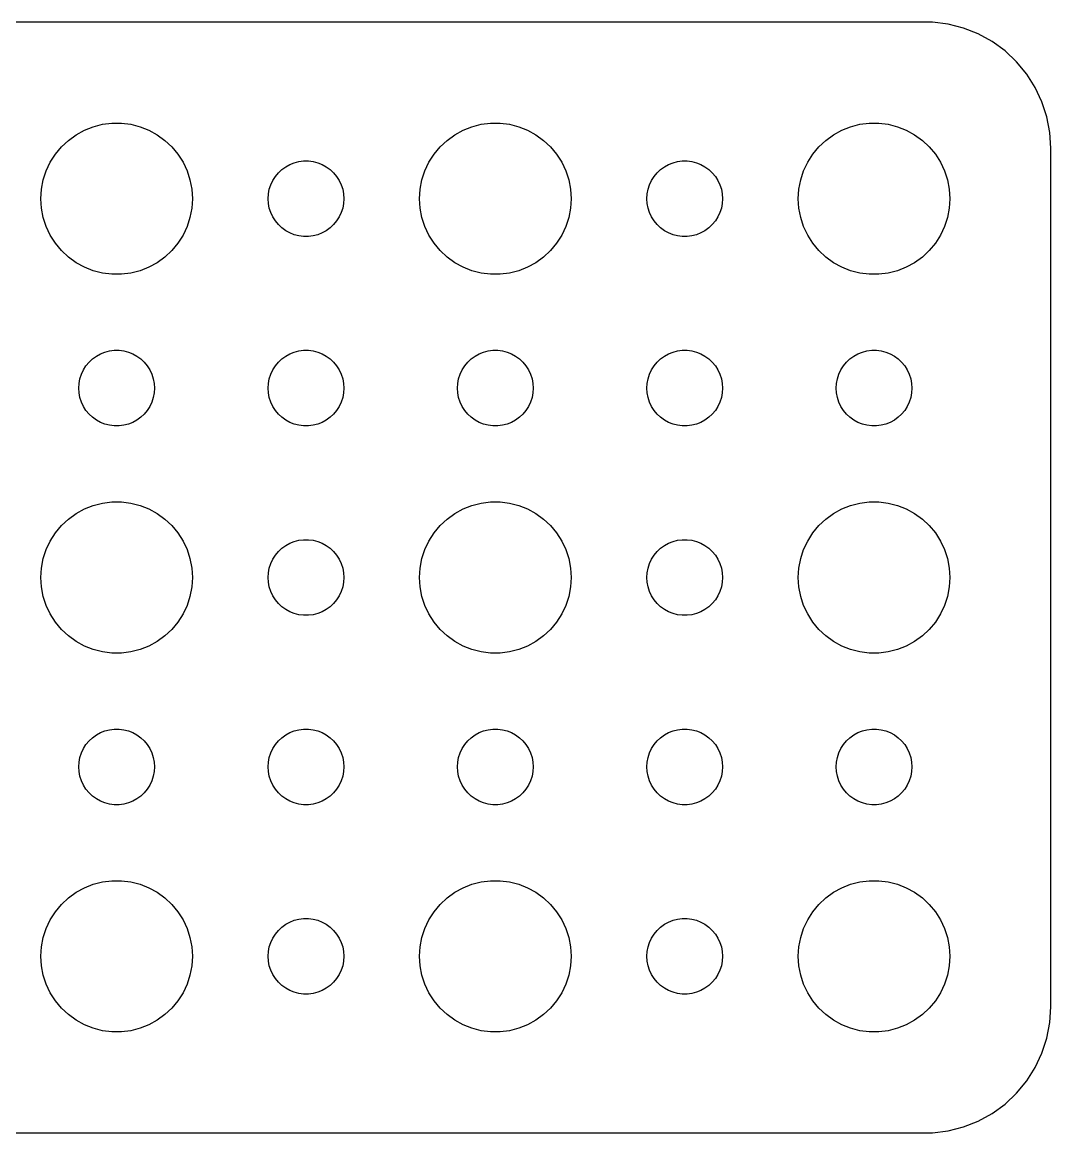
# Model space of a CAD drawing. Header units: metres. Extents: x -37 to 37, y 140 to 346.
# Drawn here: x -3.74 to 37, y 140.01 to 183.99 of the extents above; entities that cross this region are included whole.
import ezdxf

# ---------------------------------------------------------------- set-up
doc = ezdxf.new("R2010")
doc.units = ezdxf.units.M

msp = doc.modelspace()

# ---------------------------------------------------------------- linework, layer by layer
for p, q in [((32.3139, 183.99), (-32.3139, 183.99)), ((32.9369, 183.911), (32.3139, 183.99)), ((33.5451, 183.755), (32.9369, 183.911)), ((34.1289, 183.524), (33.5451, 183.755)), ((34.6791, 183.222), (34.1289, 183.524)), ((35.1871, 182.853), (34.6791, 183.222)), ((35.6448, 182.423), (35.1871, 182.853)), ((36.0451, 181.939), (35.6448, 182.423)), ((36.3815, 181.409), (36.0451, 181.939)), ((36.6489, 180.841), (36.3815, 181.409)), ((36.8429, 180.243), (36.6489, 180.841)), ((-0.92705, 179.853), (-0.56213, 179.947)), ((-0.56213, 179.947), (-0.18837, 179.994)), ((-0.18837, 179.994), (0.18837, 179.994)), ((0.18837, 179.994), (0.56213, 179.947)), ((0.56213, 179.947), (0.92705, 179.853)), ((14.0729, 179.853), (14.4379, 179.947)), ((14.4379, 179.947), (14.8116, 179.994)), ((14.8116, 179.994), (15.1884, 179.994)), ((15.1884, 179.994), (15.5621, 179.947)), ((15.5621, 179.947), (15.927, 179.853)), ((29.0729, 179.853), (29.4379, 179.947)), ((29.4379, 179.947), (29.8116, 179.994)), ((29.8116, 179.994), (30.1884, 179.994)), ((30.1884, 179.994), (30.5621, 179.947)), ((30.5621, 179.947), (30.927, 179.853)), ((36.9606, 179.627), (36.8429, 180.243)), ((-1.91226, 179.312), (-1.60747, 179.533)), ((-1.60747, 179.533), (-1.27733, 179.714)), ((-1.27733, 179.714), (-0.92705, 179.853)), ((0.92705, 179.853), (1.27733, 179.714)), ((1.27733, 179.714), (1.60747, 179.533)), ((1.60747, 179.533), (1.91226, 179.312)), ((13.0877, 179.312), (13.3925, 179.533)), ((13.3925, 179.533), (13.7227, 179.714)), ((13.7227, 179.714), (14.0729, 179.853)), ((15.927, 179.853), (16.2773, 179.714)), ((16.2773, 179.714), (16.6075, 179.533)), ((16.6075, 179.533), (16.9123, 179.312)), ((28.0877, 179.312), (28.3925, 179.533)), ((28.3925, 179.533), (28.7227, 179.714)), ((28.7227, 179.714), (29.0729, 179.853)), ((30.927, 179.853), (31.2773, 179.714)), ((31.2773, 179.714), (31.6075, 179.533)), ((31.6075, 179.533), (31.9123, 179.312)), ((37, 179), (36.9606, 179.627)), ((-2.42705, 178.763), (-2.1869, 179.054)), ((-2.1869, 179.054), (-1.91226, 179.312)), ((1.91226, 179.312), (2.1869, 179.054)), ((2.1869, 179.054), (2.42705, 178.763)), ((12.5729, 178.763), (12.8131, 179.054)), ((12.8131, 179.054), (13.0877, 179.312)), ((16.9123, 179.312), (17.1869, 179.054)), ((17.1869, 179.054), (17.427, 178.763)), ((27.5729, 178.763), (27.8131, 179.054)), ((27.8131, 179.054), (28.0877, 179.312)), ((31.9123, 179.312), (32.1869, 179.054)), ((32.1869, 179.054), (32.427, 178.763)), ((37, 145), (37, 179)), ((-2.62891, 178.445), (-2.42705, 178.763)), ((2.42705, 178.763), (2.62891, 178.445)), ((12.3711, 178.445), (12.5729, 178.763)), ((17.427, 178.763), (17.6289, 178.445)), ((27.3711, 178.445), (27.5729, 178.763)), ((32.427, 178.763), (32.6289, 178.445)), ((-2.78932, 178.104), (-2.62891, 178.445)), ((2.62891, 178.445), (2.78932, 178.104)), ((6.40654, 178.027), (6.54385, 178.156)), ((6.54385, 178.156), (6.69626, 178.266)), ((6.69626, 178.266), (6.86133, 178.357)), ((6.86133, 178.357), (7.03647, 178.427)), ((7.03647, 178.427), (7.21892, 178.473)), ((7.21892, 178.473), (7.40581, 178.497)), ((7.40581, 178.497), (7.59418, 178.497)), ((7.59418, 178.497), (7.78107, 178.473)), ((7.78107, 178.473), (7.96352, 178.427)), ((7.96352, 178.427), (8.13866, 178.357)), ((8.13866, 178.357), (8.30373, 178.266)), ((8.30373, 178.266), (8.45613, 178.156)), ((8.45613, 178.156), (8.59344, 178.027)), ((12.2107, 178.104), (12.3711, 178.445)), ((17.6289, 178.445), (17.7893, 178.104)), ((21.4065, 178.027), (21.5439, 178.156)), ((21.5439, 178.156), (21.6963, 178.266)), ((21.6963, 178.266), (21.8613, 178.357)), ((21.8613, 178.357), (22.0365, 178.427)), ((22.0365, 178.427), (22.2189, 178.473)), ((22.2189, 178.473), (22.4058, 178.497)), ((22.4058, 178.497), (22.5942, 178.497)), ((22.5942, 178.497), (22.7811, 178.473)), ((22.7811, 178.473), (22.9635, 178.427)), ((22.9635, 178.427), (23.1387, 178.357)), ((23.1387, 178.357), (23.3037, 178.266)), ((23.3037, 178.266), (23.4561, 178.156)), ((23.4561, 178.156), (23.5934, 178.027)), ((27.2107, 178.104), (27.3711, 178.445)), ((32.6289, 178.445), (32.7893, 178.104)), ((-2.97633, 177.376), (-2.90575, 177.746)), ((-2.90575, 177.746), (-2.78932, 178.104)), ((2.78932, 178.104), (2.90575, 177.746)), ((2.90575, 177.746), (2.97633, 177.376)), ((6.10533, 177.552), (6.18553, 177.723)), ((6.18553, 177.723), (6.28647, 177.882)), ((6.28647, 177.882), (6.40654, 178.027)), ((8.59344, 178.027), (8.71352, 177.882)), ((8.71352, 177.882), (8.81445, 177.723)), ((8.81445, 177.723), (8.89465, 177.552)), ((12.0237, 177.376), (12.0942, 177.746)), ((12.0942, 177.746), (12.2107, 178.104)), ((17.7893, 178.104), (17.9057, 177.746)), ((17.9057, 177.746), (17.9763, 177.376)), ((21.1053, 177.552), (21.1855, 177.723)), ((21.1855, 177.723), (21.2865, 177.882)), ((21.2865, 177.882), (21.4065, 178.027)), ((23.5934, 178.027), (23.7135, 177.882)), ((23.7135, 177.882), (23.8145, 177.723)), ((23.8145, 177.723), (23.8947, 177.552)), ((27.0237, 177.376), (27.0942, 177.746)), ((27.0942, 177.746), (27.2107, 178.104)), ((32.7893, 178.104), (32.9057, 177.746)), ((32.9057, 177.746), (32.9763, 177.376)), ((-3, 177), (-2.97633, 177.376)), ((2.97633, 177.376), (3, 177)), ((6.01183, 177.188), (6.04712, 177.373)), ((6.04712, 177.373), (6.10533, 177.552)), ((8.89465, 177.552), (8.95287, 177.373)), ((8.95287, 177.373), (8.98816, 177.188)), ((12, 177), (12.0237, 177.376)), ((17.9763, 177.376), (18, 177)), ((21.0118, 177.188), (21.0471, 177.373)), ((21.0471, 177.373), (21.1053, 177.552)), ((23.8947, 177.552), (23.9529, 177.373)), ((23.9529, 177.373), (23.9882, 177.188)), ((27, 177), (27.0237, 177.376)), ((32.9763, 177.376), (33, 177)), ((-2.97633, 176.624), (-3, 177)), ((3, 177), (2.97633, 176.624)), ((6, 177), (6.01183, 177.188)), ((6.01183, 176.812), (6, 177)), ((6.04712, 176.627), (6.01183, 176.812)), ((8.98816, 176.812), (8.95287, 176.627)), ((8.98816, 177.188), (9, 177)), ((9, 177), (8.98816, 176.812)), ((12.0237, 176.624), (12, 177)), ((18, 177), (17.9763, 176.624)), ((21, 177), (21.0118, 177.188)), ((21.0118, 176.812), (21, 177)), ((21.0471, 176.627), (21.0118, 176.812)), ((23.9882, 176.812), (23.9529, 176.627)), ((23.9882, 177.188), (24, 177)), ((24, 177), (23.9882, 176.812)), ((27.0237, 176.624), (27, 177)), ((33, 177), (32.9763, 176.624)), ((-2.90575, 176.254), (-2.97633, 176.624)), ((2.97633, 176.624), (2.90575, 176.254)), ((6.10533, 176.448), (6.04712, 176.627)), ((6.18553, 176.277), (6.10533, 176.448)), ((8.89465, 176.448), (8.81445, 176.277)), ((8.95287, 176.627), (8.89465, 176.448)), ((12.0942, 176.254), (12.0237, 176.624)), ((17.9763, 176.624), (17.9057, 176.254)), ((21.1053, 176.448), (21.0471, 176.627)), ((21.1855, 176.277), (21.1053, 176.448)), ((23.8947, 176.448), (23.8145, 176.277)), ((23.9529, 176.627), (23.8947, 176.448)), ((27.0942, 176.254), (27.0237, 176.624)), ((32.9763, 176.624), (32.9057, 176.254)), ((-2.78932, 175.896), (-2.90575, 176.254)), ((2.90575, 176.254), (2.78932, 175.896)), ((6.28647, 176.118), (6.18553, 176.277)), ((6.40654, 175.973), (6.28647, 176.118)), ((6.54385, 175.844), (6.40654, 175.973)), ((8.59344, 175.973), (8.45613, 175.844)), ((8.71352, 176.118), (8.59344, 175.973)), ((8.81445, 176.277), (8.71352, 176.118)), ((12.2107, 175.896), (12.0942, 176.254)), ((17.9057, 176.254), (17.7893, 175.896)), ((21.2865, 176.118), (21.1855, 176.277)), ((21.4065, 175.973), (21.2865, 176.118)), ((21.5439, 175.844), (21.4065, 175.973)), ((23.5934, 175.973), (23.4561, 175.844)), ((23.7135, 176.118), (23.5934, 175.973)), ((23.8145, 176.277), (23.7135, 176.118)), ((27.2107, 175.896), (27.0942, 176.254)), ((32.9057, 176.254), (32.7893, 175.896)), ((-2.62891, 175.555), (-2.78932, 175.896)), ((-2.42705, 175.237), (-2.62891, 175.555)), ((2.62891, 175.555), (2.42705, 175.237)), ((2.78932, 175.896), (2.62891, 175.555)), ((6.69626, 175.734), (6.54385, 175.844)), ((6.86133, 175.643), (6.69626, 175.734)), ((7.03647, 175.573), (6.86133, 175.643)), ((7.21892, 175.527), (7.03647, 175.573)), ((7.40581, 175.503), (7.21892, 175.527)), ((7.59418, 175.503), (7.40581, 175.503)), ((7.78107, 175.527), (7.59418, 175.503)), ((7.96352, 175.573), (7.78107, 175.527)), ((8.13866, 175.643), (7.96352, 175.573)), ((8.30373, 175.734), (8.13866, 175.643)), ((8.45613, 175.844), (8.30373, 175.734)), ((12.3711, 175.555), (12.2107, 175.896)), ((12.5729, 175.237), (12.3711, 175.555)), ((17.6289, 175.555), (17.427, 175.237)), ((17.7893, 175.896), (17.6289, 175.555)), ((21.6963, 175.734), (21.5439, 175.844)), ((21.8613, 175.643), (21.6963, 175.734)), ((22.0365, 175.573), (21.8613, 175.643)), ((22.2189, 175.527), (22.0365, 175.573)), ((22.4058, 175.503), (22.2189, 175.527)), ((22.5942, 175.503), (22.4058, 175.503)), ((22.7811, 175.527), (22.5942, 175.503)), ((22.9635, 175.573), (22.7811, 175.527)), ((23.1387, 175.643), (22.9635, 175.573)), ((23.3037, 175.734), (23.1387, 175.643)), ((23.4561, 175.844), (23.3037, 175.734)), ((27.3711, 175.555), (27.2107, 175.896)), ((27.5729, 175.237), (27.3711, 175.555)), ((32.6289, 175.555), (32.427, 175.237)), ((32.7893, 175.896), (32.6289, 175.555)), ((-2.1869, 174.946), (-2.42705, 175.237)), ((2.42705, 175.237), (2.1869, 174.946)), ((12.8131, 174.946), (12.5729, 175.237)), ((17.427, 175.237), (17.1869, 174.946)), ((27.8131, 174.946), (27.5729, 175.237)), ((32.427, 175.237), (32.1869, 174.946)), ((-1.91226, 174.688), (-2.1869, 174.946)), ((-1.60747, 174.467), (-1.91226, 174.688)), ((1.91226, 174.688), (1.60747, 174.467)), ((2.1869, 174.946), (1.91226, 174.688)), ((13.0877, 174.688), (12.8131, 174.946)), ((13.3925, 174.467), (13.0877, 174.688)), ((16.9123, 174.688), (16.6075, 174.467)), ((17.1869, 174.946), (16.9123, 174.688)), ((28.0877, 174.688), (27.8131, 174.946)), ((28.3925, 174.467), (28.0877, 174.688)), ((31.9123, 174.688), (31.6075, 174.467)), ((32.1869, 174.946), (31.9123, 174.688)), ((-1.27733, 174.286), (-1.60747, 174.467)), ((-0.92705, 174.147), (-1.27733, 174.286)), ((1.27733, 174.286), (0.92705, 174.147)), ((1.60747, 174.467), (1.27733, 174.286)), ((13.7227, 174.286), (13.3925, 174.467)), ((14.0729, 174.147), (13.7227, 174.286)), ((16.2773, 174.286), (15.927, 174.147)), ((16.6075, 174.467), (16.2773, 174.286)), ((28.7227, 174.286), (28.3925, 174.467)), ((29.0729, 174.147), (28.7227, 174.286)), ((31.2773, 174.286), (30.927, 174.147)), ((31.6075, 174.467), (31.2773, 174.286)), ((-0.56213, 174.053), (-0.92705, 174.147)), ((-0.18837, 174.006), (-0.56213, 174.053)), ((0.18837, 174.006), (-0.18837, 174.006)), ((0.56213, 174.053), (0.18837, 174.006)), ((0.92705, 174.147), (0.56213, 174.053)), ((14.4379, 174.053), (14.0729, 174.147)), ((14.8116, 174.006), (14.4379, 174.053)), ((15.1884, 174.006), (14.8116, 174.006)), ((15.5621, 174.053), (15.1884, 174.006)), ((15.927, 174.147), (15.5621, 174.053)), ((29.4379, 174.053), (29.0729, 174.147)), ((29.8116, 174.006), (29.4379, 174.053)), ((30.1884, 174.006), (29.8116, 174.006)), ((30.5621, 174.053), (30.1884, 174.006)), ((30.927, 174.147), (30.5621, 174.053)), ((-1.09344, 170.527), (-0.95613, 170.656)), ((-0.95613, 170.656), (-0.80373, 170.766)), ((-0.80373, 170.766), (-0.63866, 170.857)), ((-0.63866, 170.857), (-0.46352, 170.927)), ((-0.46352, 170.927), (-0.28107, 170.973)), ((-0.28107, 170.973), (-0.09418, 170.997)), ((-0.09418, 170.997), (0.09418, 170.997)), ((0.09418, 170.997), (0.28107, 170.973)), ((0.28107, 170.973), (0.46352, 170.927)), ((0.46352, 170.927), (0.63866, 170.857)), ((0.63866, 170.857), (0.80373, 170.766)), ((0.80373, 170.766), (0.95613, 170.656)), ((0.95613, 170.656), (1.09344, 170.527)), ((6.40654, 170.527), (6.54385, 170.656)), ((6.54385, 170.656), (6.69626, 170.766)), ((6.69626, 170.766), (6.86133, 170.857)), ((6.86133, 170.857), (7.03647, 170.927)), ((7.03647, 170.927), (7.21892, 170.973)), ((7.21892, 170.973), (7.40581, 170.997)), ((7.40581, 170.997), (7.59418, 170.997)), ((7.59418, 170.997), (7.78107, 170.973)), ((7.78107, 170.973), (7.96352, 170.927)), ((7.96352, 170.927), (8.13866, 170.857)), ((8.13866, 170.857), (8.30373, 170.766)), ((8.30373, 170.766), (8.45613, 170.656)), ((8.45613, 170.656), (8.59344, 170.527)), ((13.9065, 170.527), (14.0439, 170.656)), ((14.0439, 170.656), (14.1963, 170.766)), ((14.1963, 170.766), (14.3613, 170.857)), ((14.3613, 170.857), (14.5365, 170.927)), ((14.5365, 170.927), (14.7189, 170.973)), ((14.7189, 170.973), (14.9058, 170.997)), ((14.9058, 170.997), (15.0942, 170.997)), ((15.0942, 170.997), (15.2811, 170.973)), ((15.2811, 170.973), (15.4635, 170.927)), ((15.4635, 170.927), (15.6387, 170.857)), ((15.6387, 170.857), (15.8037, 170.766)), ((15.8037, 170.766), (15.9561, 170.656)), ((15.9561, 170.656), (16.0934, 170.527)), ((21.4065, 170.527), (21.5439, 170.656)), ((21.5439, 170.656), (21.6963, 170.766)), ((21.6963, 170.766), (21.8613, 170.857)), ((21.8613, 170.857), (22.0365, 170.927)), ((22.0365, 170.927), (22.2189, 170.973)), ((22.2189, 170.973), (22.4058, 170.997)), ((22.4058, 170.997), (22.5942, 170.997)), ((22.5942, 170.997), (22.7811, 170.973)), ((22.7811, 170.973), (22.9635, 170.927)), ((22.9635, 170.927), (23.1387, 170.857)), ((23.1387, 170.857), (23.3037, 170.766)), ((23.3037, 170.766), (23.4561, 170.656)), ((23.4561, 170.656), (23.5934, 170.527)), ((28.9065, 170.527), (29.0439, 170.656)), ((29.0439, 170.656), (29.1963, 170.766)), ((29.1963, 170.766), (29.3613, 170.857)), ((29.3613, 170.857), (29.5365, 170.927)), ((29.5365, 170.927), (29.7189, 170.973)), ((29.7189, 170.973), (29.9058, 170.997)), ((29.9058, 170.997), (30.0942, 170.997)), ((30.0942, 170.997), (30.2811, 170.973)), ((30.2811, 170.973), (30.4635, 170.927)), ((30.4635, 170.927), (30.6387, 170.857)), ((30.6387, 170.857), (30.8037, 170.766)), ((30.8037, 170.766), (30.9561, 170.656)), ((30.9561, 170.656), (31.0934, 170.527)), ((-1.39465, 170.052), (-1.31445, 170.223)), ((-1.31445, 170.223), (-1.21352, 170.382)), ((-1.21352, 170.382), (-1.09344, 170.527)), ((1.09344, 170.527), (1.21352, 170.382)), ((1.21352, 170.382), (1.31445, 170.223)), ((1.31445, 170.223), (1.39465, 170.052)), ((6.10533, 170.052), (6.18553, 170.223)), ((6.18553, 170.223), (6.28647, 170.382)), ((6.28647, 170.382), (6.40654, 170.527)), ((8.59344, 170.527), (8.71352, 170.382)), ((8.71352, 170.382), (8.81445, 170.223)), ((8.81445, 170.223), (8.89465, 170.052)), ((13.6053, 170.052), (13.6855, 170.223)), ((13.6855, 170.223), (13.7865, 170.382)), ((13.7865, 170.382), (13.9065, 170.527)), ((16.0934, 170.527), (16.2135, 170.382)), ((16.2135, 170.382), (16.3145, 170.223)), ((16.3145, 170.223), (16.3947, 170.052)), ((21.1053, 170.052), (21.1855, 170.223)), ((21.1855, 170.223), (21.2865, 170.382)), ((21.2865, 170.382), (21.4065, 170.527)), ((23.5934, 170.527), (23.7135, 170.382)), ((23.7135, 170.382), (23.8145, 170.223)), ((23.8145, 170.223), (23.8947, 170.052)), ((28.6053, 170.052), (28.6855, 170.223)), ((28.6855, 170.223), (28.7865, 170.382)), ((28.7865, 170.382), (28.9065, 170.527)), ((31.0934, 170.527), (31.2135, 170.382)), ((31.2135, 170.382), (31.3145, 170.223)), ((31.3145, 170.223), (31.3947, 170.052)), ((-1.48816, 169.688), (-1.45287, 169.873)), ((-1.45287, 169.873), (-1.39465, 170.052)), ((1.39465, 170.052), (1.45287, 169.873)), ((1.45287, 169.873), (1.48816, 169.688)), ((6.01183, 169.688), (6.04712, 169.873)), ((6.04712, 169.873), (6.10533, 170.052)), ((8.89465, 170.052), (8.95287, 169.873)), ((8.95287, 169.873), (8.98816, 169.688)), ((13.5118, 169.688), (13.5471, 169.873)), ((13.5471, 169.873), (13.6053, 170.052)), ((16.3947, 170.052), (16.4529, 169.873)), ((16.4529, 169.873), (16.4882, 169.688)), ((21.0118, 169.688), (21.0471, 169.873)), ((21.0471, 169.873), (21.1053, 170.052)), ((23.8947, 170.052), (23.9529, 169.873)), ((23.9529, 169.873), (23.9882, 169.688)), ((28.5118, 169.688), (28.5471, 169.873)), ((28.5471, 169.873), (28.6053, 170.052)), ((31.3947, 170.052), (31.4529, 169.873)), ((31.4529, 169.873), (31.4882, 169.688)), ((-1.5, 169.5), (-1.48816, 169.688)), ((-1.48816, 169.312), (-1.5, 169.5)), ((1.48816, 169.688), (1.5, 169.5)), ((1.5, 169.5), (1.48816, 169.312)), ((6, 169.5), (6.01183, 169.688)), ((6.01183, 169.312), (6, 169.5)), ((8.98816, 169.688), (9, 169.5)), ((9, 169.5), (8.98816, 169.312)), ((13.5, 169.5), (13.5118, 169.688)), ((13.5118, 169.312), (13.5, 169.5)), ((16.4882, 169.688), (16.5, 169.5)), ((16.5, 169.5), (16.4882, 169.312)), ((21, 169.5), (21.0118, 169.688)), ((21.0118, 169.312), (21, 169.5)), ((23.9882, 169.688), (24, 169.5)), ((24, 169.5), (23.9882, 169.312)), ((28.5, 169.5), (28.5118, 169.688)), ((28.5118, 169.312), (28.5, 169.5)), ((31.4882, 169.688), (31.5, 169.5)), ((31.5, 169.5), (31.4882, 169.312)), ((-1.45287, 169.127), (-1.48816, 169.312)), ((-1.39465, 168.948), (-1.45287, 169.127)), ((-1.31445, 168.777), (-1.39465, 168.948)), ((1.39465, 168.948), (1.31445, 168.777)), ((1.45287, 169.127), (1.39465, 168.948)), ((1.48816, 169.312), (1.45287, 169.127)), ((6.04712, 169.127), (6.01183, 169.312)), ((6.10533, 168.948), (6.04712, 169.127)), ((6.18553, 168.777), (6.10533, 168.948)), ((8.89465, 168.948), (8.81445, 168.777)), ((8.95287, 169.127), (8.89465, 168.948)), ((8.98816, 169.312), (8.95287, 169.127)), ((13.5471, 169.127), (13.5118, 169.312)), ((13.6053, 168.948), (13.5471, 169.127)), ((13.6855, 168.777), (13.6053, 168.948)), ((16.3947, 168.948), (16.3145, 168.777)), ((16.4529, 169.127), (16.3947, 168.948)), ((16.4882, 169.312), (16.4529, 169.127)), ((21.0471, 169.127), (21.0118, 169.312)), ((21.1053, 168.948), (21.0471, 169.127)), ((21.1855, 168.777), (21.1053, 168.948)), ((23.8947, 168.948), (23.8145, 168.777)), ((23.9529, 169.127), (23.8947, 168.948)), ((23.9882, 169.312), (23.9529, 169.127)), ((28.5471, 169.127), (28.5118, 169.312)), ((28.6053, 168.948), (28.5471, 169.127)), ((28.6855, 168.777), (28.6053, 168.948)), ((31.3947, 168.948), (31.3145, 168.777)), ((31.4529, 169.127), (31.3947, 168.948)), ((31.4882, 169.312), (31.4529, 169.127)), ((-1.21352, 168.618), (-1.31445, 168.777)), ((-1.09344, 168.473), (-1.21352, 168.618)), ((-0.95613, 168.344), (-1.09344, 168.473)), ((1.09344, 168.473), (0.95613, 168.344)), ((1.21352, 168.618), (1.09344, 168.473)), ((1.31445, 168.777), (1.21352, 168.618)), ((6.28647, 168.618), (6.18553, 168.777)), ((6.40654, 168.473), (6.28647, 168.618)), ((6.54385, 168.344), (6.40654, 168.473)), ((8.59344, 168.473), (8.45613, 168.344)), ((8.71352, 168.618), (8.59344, 168.473)), ((8.81445, 168.777), (8.71352, 168.618)), ((13.7865, 168.618), (13.6855, 168.777)), ((13.9065, 168.473), (13.7865, 168.618)), ((14.0439, 168.344), (13.9065, 168.473)), ((16.0934, 168.473), (15.9561, 168.344)), ((16.2135, 168.618), (16.0934, 168.473)), ((16.3145, 168.777), (16.2135, 168.618)), ((21.2865, 168.618), (21.1855, 168.777)), ((21.4065, 168.473), (21.2865, 168.618)), ((21.5439, 168.344), (21.4065, 168.473)), ((23.5934, 168.473), (23.4561, 168.344)), ((23.7135, 168.618), (23.5934, 168.473)), ((23.8145, 168.777), (23.7135, 168.618)), ((28.7865, 168.618), (28.6855, 168.777)), ((28.9065, 168.473), (28.7865, 168.618)), ((29.0439, 168.344), (28.9065, 168.473)), ((31.0934, 168.473), (30.9561, 168.344)), ((31.2135, 168.618), (31.0934, 168.473)), ((31.3145, 168.777), (31.2135, 168.618)), ((-0.80373, 168.234), (-0.95613, 168.344)), ((-0.63866, 168.143), (-0.80373, 168.234)), ((-0.46352, 168.073), (-0.63866, 168.143)), ((-0.28107, 168.027), (-0.46352, 168.073)), ((-0.09418, 168.003), (-0.28107, 168.027)), ((0.28107, 168.027), (0.09418, 168.003)), ((0.46352, 168.073), (0.28107, 168.027)), ((0.63866, 168.143), (0.46352, 168.073)), ((0.80373, 168.234), (0.63866, 168.143)), ((0.95613, 168.344), (0.80373, 168.234)), ((6.69626, 168.234), (6.54385, 168.344)), ((6.86133, 168.143), (6.69626, 168.234)), ((7.03647, 168.073), (6.86133, 168.143)), ((7.21892, 168.027), (7.03647, 168.073)), ((7.40581, 168.003), (7.21892, 168.027)), ((7.78107, 168.027), (7.59418, 168.003)), ((7.96352, 168.073), (7.78107, 168.027)), ((8.13866, 168.143), (7.96352, 168.073)), ((8.30373, 168.234), (8.13866, 168.143)), ((8.45613, 168.344), (8.30373, 168.234)), ((14.1963, 168.234), (14.0439, 168.344)), ((14.3613, 168.143), (14.1963, 168.234)), ((14.5365, 168.073), (14.3613, 168.143)), ((14.7189, 168.027), (14.5365, 168.073)), ((14.9058, 168.003), (14.7189, 168.027)), ((15.2811, 168.027), (15.0942, 168.003)), ((15.4635, 168.073), (15.2811, 168.027)), ((15.6387, 168.143), (15.4635, 168.073)), ((15.8037, 168.234), (15.6387, 168.143)), ((15.9561, 168.344), (15.8037, 168.234)), ((21.6963, 168.234), (21.5439, 168.344)), ((21.8613, 168.143), (21.6963, 168.234)), ((22.0365, 168.073), (21.8613, 168.143)), ((22.2189, 168.027), (22.0365, 168.073)), ((22.4058, 168.003), (22.2189, 168.027)), ((22.7811, 168.027), (22.5942, 168.003)), ((22.9635, 168.073), (22.7811, 168.027)), ((23.1387, 168.143), (22.9635, 168.073)), ((23.3037, 168.234), (23.1387, 168.143)), ((23.4561, 168.344), (23.3037, 168.234)), ((29.1963, 168.234), (29.0439, 168.344)), ((29.3613, 168.143), (29.1963, 168.234)), ((29.5365, 168.073), (29.3613, 168.143)), ((29.7189, 168.027), (29.5365, 168.073)), ((29.9058, 168.003), (29.7189, 168.027)), ((30.2811, 168.027), (30.0942, 168.003)), ((30.4635, 168.073), (30.2811, 168.027)), ((30.6387, 168.143), (30.4635, 168.073)), ((30.8037, 168.234), (30.6387, 168.143)), ((30.9561, 168.344), (30.8037, 168.234)), ((0.09418, 168.003), (-0.09418, 168.003)), ((7.59418, 168.003), (7.40581, 168.003)), ((15.0942, 168.003), (14.9058, 168.003)), ((22.5942, 168.003), (22.4058, 168.003)), ((30.0942, 168.003), (29.9058, 168.003)), ((-0.92705, 164.853), (-0.56213, 164.947)), ((-0.56213, 164.947), (-0.18837, 164.994)), ((-0.18837, 164.994), (0.18837, 164.994)), ((0.18837, 164.994), (0.56213, 164.947)), ((0.56213, 164.947), (0.92705, 164.853)), ((14.0729, 164.853), (14.4379, 164.947)), ((14.4379, 164.947), (14.8116, 164.994)), ((14.8116, 164.994), (15.1884, 164.994)), ((15.1884, 164.994), (15.5621, 164.947)), ((15.5621, 164.947), (15.927, 164.853)), ((29.0729, 164.853), (29.4379, 164.947)), ((29.4379, 164.947), (29.8116, 164.994)), ((29.8116, 164.994), (30.1884, 164.994)), ((30.1884, 164.994), (30.5621, 164.947)), ((30.5621, 164.947), (30.927, 164.853)), ((-1.91226, 164.312), (-1.60747, 164.533)), ((-1.60747, 164.533), (-1.27733, 164.714)), ((-1.27733, 164.714), (-0.92705, 164.853)), ((0.92705, 164.853), (1.27733, 164.714)), ((1.27733, 164.714), (1.60747, 164.533)), ((1.60747, 164.533), (1.91226, 164.312)), ((13.0877, 164.312), (13.3925, 164.533)), ((13.3925, 164.533), (13.7227, 164.714)), ((13.7227, 164.714), (14.0729, 164.853)), ((15.927, 164.853), (16.2773, 164.714)), ((16.2773, 164.714), (16.6075, 164.533)), ((16.6075, 164.533), (16.9123, 164.312)), ((28.0877, 164.312), (28.3925, 164.533)), ((28.3925, 164.533), (28.7227, 164.714)), ((28.7227, 164.714), (29.0729, 164.853)), ((30.927, 164.853), (31.2773, 164.714)), ((31.2773, 164.714), (31.6075, 164.533)), ((31.6075, 164.533), (31.9123, 164.312)), ((-2.42705, 163.763), (-2.1869, 164.054)), ((-2.1869, 164.054), (-1.91226, 164.312)), ((1.91226, 164.312), (2.1869, 164.054)), ((2.1869, 164.054), (2.42705, 163.763)), ((12.5729, 163.763), (12.8131, 164.054)), ((12.8131, 164.054), (13.0877, 164.312)), ((16.9123, 164.312), (17.1869, 164.054)), ((17.1869, 164.054), (17.427, 163.763)), ((27.5729, 163.763), (27.8131, 164.054)), ((27.8131, 164.054), (28.0877, 164.312)), ((31.9123, 164.312), (32.1869, 164.054)), ((32.1869, 164.054), (32.427, 163.763)), ((-2.62891, 163.445), (-2.42705, 163.763)), ((2.42705, 163.763), (2.62891, 163.445)), ((12.3711, 163.445), (12.5729, 163.763)), ((17.427, 163.763), (17.6289, 163.445)), ((27.3711, 163.445), (27.5729, 163.763)), ((32.427, 163.763), (32.6289, 163.445)), ((-2.78932, 163.104), (-2.62891, 163.445)), ((2.62891, 163.445), (2.78932, 163.104)), ((6.54385, 163.156), (6.69626, 163.266)), ((6.69626, 163.266), (6.86133, 163.357)), ((6.86133, 163.357), (7.03647, 163.427)), ((7.03647, 163.427), (7.21892, 163.473)), ((7.21892, 163.473), (7.40581, 163.497)), ((7.40581, 163.497), (7.59418, 163.497)), ((7.59418, 163.497), (7.78107, 163.473)), ((7.78107, 163.473), (7.96352, 163.427)), ((7.96352, 163.427), (8.13866, 163.357)), ((8.13866, 163.357), (8.30373, 163.266)), ((8.30373, 163.266), (8.45613, 163.156)), ((12.2107, 163.104), (12.3711, 163.445)), ((17.6289, 163.445), (17.7893, 163.104)), ((21.5439, 163.156), (21.6963, 163.266)), ((21.6963, 163.266), (21.8613, 163.357)), ((21.8613, 163.357), (22.0365, 163.427)), ((22.0365, 163.427), (22.2189, 163.473)), ((22.2189, 163.473), (22.4058, 163.497)), ((22.4058, 163.497), (22.5942, 163.497)), ((22.5942, 163.497), (22.7811, 163.473)), ((22.7811, 163.473), (22.9635, 163.427)), ((22.9635, 163.427), (23.1387, 163.357)), ((23.1387, 163.357), (23.3037, 163.266)), ((23.3037, 163.266), (23.4561, 163.156)), ((27.2107, 163.104), (27.3711, 163.445)), ((32.6289, 163.445), (32.7893, 163.104)), ((-2.97633, 162.376), (-2.90575, 162.746)), ((-2.90575, 162.746), (-2.78932, 163.104)), ((2.78932, 163.104), (2.90575, 162.746)), ((2.90575, 162.746), (2.97633, 162.376)), ((6.18553, 162.723), (6.28647, 162.882)), ((6.28647, 162.882), (6.40654, 163.027)), ((6.40654, 163.027), (6.54385, 163.156)), ((8.45613, 163.156), (8.59344, 163.027)), ((8.59344, 163.027), (8.71352, 162.882)), ((8.71352, 162.882), (8.81445, 162.723)), ((12.0237, 162.376), (12.0942, 162.746)), ((12.0942, 162.746), (12.2107, 163.104)), ((17.7893, 163.104), (17.9057, 162.746)), ((17.9057, 162.746), (17.9763, 162.376)), ((21.1855, 162.723), (21.2865, 162.882)), ((21.2865, 162.882), (21.4065, 163.027)), ((21.4065, 163.027), (21.5439, 163.156)), ((23.4561, 163.156), (23.5934, 163.027)), ((23.5934, 163.027), (23.7135, 162.882)), ((23.7135, 162.882), (23.8145, 162.723)), ((27.0237, 162.376), (27.0942, 162.746)), ((27.0942, 162.746), (27.2107, 163.104)), ((32.7893, 163.104), (32.9057, 162.746)), ((32.9057, 162.746), (32.9763, 162.376)), ((-3, 162), (-2.97633, 162.376)), ((2.97633, 162.376), (3, 162)), ((6.01183, 162.188), (6.04712, 162.373)), ((6.04712, 162.373), (6.10533, 162.552)), ((6.10533, 162.552), (6.18553, 162.723)), ((8.81445, 162.723), (8.89465, 162.552)), ((8.89465, 162.552), (8.95287, 162.373)), ((8.95287, 162.373), (8.98816, 162.188)), ((12, 162), (12.0237, 162.376)), ((17.9763, 162.376), (18, 162)), ((21.0118, 162.188), (21.0471, 162.373)), ((21.0471, 162.373), (21.1053, 162.552)), ((21.1053, 162.552), (21.1855, 162.723)), ((23.8145, 162.723), (23.8947, 162.552)), ((23.8947, 162.552), (23.9529, 162.373)), ((23.9529, 162.373), (23.9882, 162.188)), ((27, 162), (27.0237, 162.376)), ((32.9763, 162.376), (33, 162)), ((-2.97633, 161.624), (-3, 162)), ((3, 162), (2.97633, 161.624)), ((6, 162), (6.01183, 162.188)), ((6.01183, 161.812), (6, 162)), ((8.98816, 162.188), (9, 162)), ((9, 162), (8.98816, 161.812)), ((12.0237, 161.624), (12, 162)), ((18, 162), (17.9763, 161.624)), ((21, 162), (21.0118, 162.188)), ((21.0118, 161.812), (21, 162)), ((23.9882, 162.188), (24, 162)), ((24, 162), (23.9882, 161.812)), ((27.0237, 161.624), (27, 162)), ((33, 162), (32.9763, 161.624)), ((-2.90575, 161.254), (-2.97633, 161.624)), ((2.97633, 161.624), (2.90575, 161.254)), ((6.04712, 161.627), (6.01183, 161.812)), ((6.10533, 161.448), (6.04712, 161.627)), ((6.18553, 161.277), (6.10533, 161.448)), ((8.89465, 161.448), (8.81445, 161.277)), ((8.95287, 161.627), (8.89465, 161.448)), ((8.98816, 161.812), (8.95287, 161.627)), ((12.0942, 161.254), (12.0237, 161.624)), ((17.9763, 161.624), (17.9057, 161.254)), ((21.0471, 161.627), (21.0118, 161.812)), ((21.1053, 161.448), (21.0471, 161.627)), ((21.1855, 161.277), (21.1053, 161.448)), ((23.8947, 161.448), (23.8145, 161.277)), ((23.9529, 161.627), (23.8947, 161.448)), ((23.9882, 161.812), (23.9529, 161.627)), ((27.0942, 161.254), (27.0237, 161.624)), ((32.9763, 161.624), (32.9057, 161.254)), ((-2.78932, 160.896), (-2.90575, 161.254)), ((2.90575, 161.254), (2.78932, 160.896)), ((6.28647, 161.118), (6.18553, 161.277)), ((6.40654, 160.973), (6.28647, 161.118)), ((6.54385, 160.844), (6.40654, 160.973)), ((8.59344, 160.973), (8.45613, 160.844)), ((8.71352, 161.118), (8.59344, 160.973)), ((8.81445, 161.277), (8.71352, 161.118)), ((12.2107, 160.896), (12.0942, 161.254)), ((17.9057, 161.254), (17.7893, 160.896)), ((21.2865, 161.118), (21.1855, 161.277)), ((21.4065, 160.973), (21.2865, 161.118)), ((21.5439, 160.844), (21.4065, 160.973)), ((23.5934, 160.973), (23.4561, 160.844)), ((23.7135, 161.118), (23.5934, 160.973)), ((23.8145, 161.277), (23.7135, 161.118)), ((27.2107, 160.896), (27.0942, 161.254)), ((32.9057, 161.254), (32.7893, 160.896)), ((-2.62891, 160.555), (-2.78932, 160.896)), ((-2.42705, 160.237), (-2.62891, 160.555)), ((2.62891, 160.555), (2.42705, 160.237)), ((2.78932, 160.896), (2.62891, 160.555)), ((6.69626, 160.734), (6.54385, 160.844)), ((6.86133, 160.643), (6.69626, 160.734)), ((7.03647, 160.573), (6.86133, 160.643)), ((7.21892, 160.527), (7.03647, 160.573)), ((7.96352, 160.573), (7.78107, 160.527)), ((8.13866, 160.643), (7.96352, 160.573)), ((8.30373, 160.734), (8.13866, 160.643)), ((8.45613, 160.844), (8.30373, 160.734)), ((12.3711, 160.555), (12.2107, 160.896)), ((12.5729, 160.237), (12.3711, 160.555)), ((17.6289, 160.555), (17.427, 160.237)), ((17.7893, 160.896), (17.6289, 160.555)), ((21.6963, 160.734), (21.5439, 160.844)), ((21.8613, 160.643), (21.6963, 160.734)), ((22.0365, 160.573), (21.8613, 160.643)), ((22.2189, 160.527), (22.0365, 160.573)), ((22.9635, 160.573), (22.7811, 160.527)), ((23.1387, 160.643), (22.9635, 160.573)), ((23.3037, 160.734), (23.1387, 160.643)), ((23.4561, 160.844), (23.3037, 160.734)), ((27.3711, 160.555), (27.2107, 160.896)), ((27.5729, 160.237), (27.3711, 160.555)), ((32.6289, 160.555), (32.427, 160.237)), ((32.7893, 160.896), (32.6289, 160.555)), ((-2.1869, 159.946), (-2.42705, 160.237)), ((2.42705, 160.237), (2.1869, 159.946)), ((7.40581, 160.503), (7.21892, 160.527)), ((7.59418, 160.503), (7.40581, 160.503)), ((7.78107, 160.527), (7.59418, 160.503)), ((12.8131, 159.946), (12.5729, 160.237)), ((17.427, 160.237), (17.1869, 159.946)), ((22.4058, 160.503), (22.2189, 160.527)), ((22.5942, 160.503), (22.4058, 160.503)), ((22.7811, 160.527), (22.5942, 160.503)), ((27.8131, 159.946), (27.5729, 160.237)), ((32.427, 160.237), (32.1869, 159.946)), ((-1.91226, 159.688), (-2.1869, 159.946)), ((-1.60747, 159.467), (-1.91226, 159.688)), ((1.91226, 159.688), (1.60747, 159.467)), ((2.1869, 159.946), (1.91226, 159.688)), ((13.0877, 159.688), (12.8131, 159.946)), ((13.3925, 159.467), (13.0877, 159.688)), ((16.9123, 159.688), (16.6075, 159.467)), ((17.1869, 159.946), (16.9123, 159.688)), ((28.0877, 159.688), (27.8131, 159.946)), ((28.3925, 159.467), (28.0877, 159.688)), ((31.9123, 159.688), (31.6075, 159.467)), ((32.1869, 159.946), (31.9123, 159.688)), ((-1.27733, 159.286), (-1.60747, 159.467)), ((-0.92705, 159.147), (-1.27733, 159.286)), ((1.27733, 159.286), (0.92705, 159.147)), ((1.60747, 159.467), (1.27733, 159.286)), ((13.7227, 159.286), (13.3925, 159.467)), ((14.0729, 159.147), (13.7227, 159.286)), ((16.2773, 159.286), (15.927, 159.147)), ((16.6075, 159.467), (16.2773, 159.286)), ((28.7227, 159.286), (28.3925, 159.467)), ((29.0729, 159.147), (28.7227, 159.286)), ((31.2773, 159.286), (30.927, 159.147)), ((31.6075, 159.467), (31.2773, 159.286)), ((-0.56213, 159.053), (-0.92705, 159.147)), ((-0.18837, 159.006), (-0.56213, 159.053)), ((0.18837, 159.006), (-0.18837, 159.006)), ((0.56213, 159.053), (0.18837, 159.006)), ((0.92705, 159.147), (0.56213, 159.053)), ((14.4379, 159.053), (14.0729, 159.147)), ((14.8116, 159.006), (14.4379, 159.053)), ((15.1884, 159.006), (14.8116, 159.006)), ((15.5621, 159.053), (15.1884, 159.006)), ((15.927, 159.147), (15.5621, 159.053)), ((29.4379, 159.053), (29.0729, 159.147)), ((29.8116, 159.006), (29.4379, 159.053)), ((30.1884, 159.006), (29.8116, 159.006)), ((30.5621, 159.053), (30.1884, 159.006)), ((30.927, 159.147), (30.5621, 159.053)), ((-0.95613, 155.656), (-0.80373, 155.766)), ((-0.80373, 155.766), (-0.63866, 155.857)), ((-0.63866, 155.857), (-0.46352, 155.927)), ((-0.46352, 155.927), (-0.28107, 155.973)), ((-0.28107, 155.973), (-0.09418, 155.997)), ((-0.09418, 155.997), (0.09418, 155.997)), ((0.09418, 155.997), (0.28107, 155.973)), ((0.28107, 155.973), (0.46352, 155.927)), ((0.46352, 155.927), (0.63866, 155.857)), ((0.63866, 155.857), (0.80373, 155.766)), ((0.80373, 155.766), (0.95613, 155.656)), ((6.54385, 155.656), (6.69626, 155.766)), ((6.69626, 155.766), (6.86133, 155.857)), ((6.86133, 155.857), (7.03647, 155.927)), ((7.03647, 155.927), (7.21892, 155.973)), ((7.21892, 155.973), (7.40581, 155.997)), ((7.40581, 155.997), (7.59418, 155.997)), ((7.59418, 155.997), (7.78107, 155.973)), ((7.78107, 155.973), (7.96352, 155.927)), ((7.96352, 155.927), (8.13866, 155.857)), ((8.13866, 155.857), (8.30373, 155.766)), ((8.30373, 155.766), (8.45613, 155.656)), ((14.0439, 155.656), (14.1963, 155.766)), ((14.1963, 155.766), (14.3613, 155.857)), ((14.3613, 155.857), (14.5365, 155.927)), ((14.5365, 155.927), (14.7189, 155.973)), ((14.7189, 155.973), (14.9058, 155.997)), ((14.9058, 155.997), (15.0942, 155.997)), ((15.0942, 155.997), (15.2811, 155.973)), ((15.2811, 155.973), (15.4635, 155.927)), ((15.4635, 155.927), (15.6387, 155.857)), ((15.6387, 155.857), (15.8037, 155.766)), ((15.8037, 155.766), (15.9561, 155.656)), ((21.5439, 155.656), (21.6963, 155.766)), ((21.6963, 155.766), (21.8613, 155.857)), ((21.8613, 155.857), (22.0365, 155.927)), ((22.0365, 155.927), (22.2189, 155.973)), ((22.2189, 155.973), (22.4058, 155.997)), ((22.4058, 155.997), (22.5942, 155.997)), ((22.5942, 155.997), (22.7811, 155.973)), ((22.7811, 155.973), (22.9635, 155.927)), ((22.9635, 155.927), (23.1387, 155.857)), ((23.1387, 155.857), (23.3037, 155.766)), ((23.3037, 155.766), (23.4561, 155.656)), ((29.0439, 155.656), (29.1963, 155.766)), ((29.1963, 155.766), (29.3613, 155.857)), ((29.3613, 155.857), (29.5365, 155.927)), ((29.5365, 155.927), (29.7189, 155.973)), ((29.7189, 155.973), (29.9058, 155.997)), ((29.9058, 155.997), (30.0942, 155.997)), ((30.0942, 155.997), (30.2811, 155.973)), ((30.2811, 155.973), (30.4635, 155.927)), ((30.4635, 155.927), (30.6387, 155.857)), ((30.6387, 155.857), (30.8037, 155.766)), ((30.8037, 155.766), (30.9561, 155.656)), ((-1.31445, 155.223), (-1.21352, 155.382)), ((-1.21352, 155.382), (-1.09344, 155.527)), ((-1.09344, 155.527), (-0.95613, 155.656)), ((0.95613, 155.656), (1.09344, 155.527)), ((1.09344, 155.527), (1.21352, 155.382)), ((1.21352, 155.382), (1.31445, 155.223)), ((6.18553, 155.223), (6.28647, 155.382)), ((6.28647, 155.382), (6.40654, 155.527)), ((6.40654, 155.527), (6.54385, 155.656)), ((8.45613, 155.656), (8.59344, 155.527)), ((8.59344, 155.527), (8.71352, 155.382)), ((8.71352, 155.382), (8.81445, 155.223)), ((13.6855, 155.223), (13.7865, 155.382)), ((13.7865, 155.382), (13.9065, 155.527)), ((13.9065, 155.527), (14.0439, 155.656)), ((15.9561, 155.656), (16.0934, 155.527)), ((16.0934, 155.527), (16.2135, 155.382)), ((16.2135, 155.382), (16.3145, 155.223)), ((21.1855, 155.223), (21.2865, 155.382)), ((21.2865, 155.382), (21.4065, 155.527)), ((21.4065, 155.527), (21.5439, 155.656)), ((23.4561, 155.656), (23.5934, 155.527)), ((23.5934, 155.527), (23.7135, 155.382)), ((23.7135, 155.382), (23.8145, 155.223)), ((28.6855, 155.223), (28.7865, 155.382)), ((28.7865, 155.382), (28.9065, 155.527)), ((28.9065, 155.527), (29.0439, 155.656)), ((30.9561, 155.656), (31.0934, 155.527)), ((31.0934, 155.527), (31.2135, 155.382)), ((31.2135, 155.382), (31.3145, 155.223)), ((-1.48816, 154.688), (-1.45287, 154.873)), ((-1.45287, 154.873), (-1.39465, 155.052)), ((-1.39465, 155.052), (-1.31445, 155.223)), ((1.31445, 155.223), (1.39465, 155.052)), ((1.39465, 155.052), (1.45287, 154.873)), ((1.45287, 154.873), (1.48816, 154.688)), ((6.01183, 154.688), (6.04712, 154.873)), ((6.04712, 154.873), (6.10533, 155.052)), ((6.10533, 155.052), (6.18553, 155.223)), ((8.81445, 155.223), (8.89465, 155.052)), ((8.89465, 155.052), (8.95287, 154.873)), ((8.95287, 154.873), (8.98816, 154.688)), ((13.5118, 154.688), (13.5471, 154.873)), ((13.5471, 154.873), (13.6053, 155.052)), ((13.6053, 155.052), (13.6855, 155.223)), ((16.3145, 155.223), (16.3947, 155.052)), ((16.3947, 155.052), (16.4529, 154.873)), ((16.4529, 154.873), (16.4882, 154.688)), ((21.0118, 154.688), (21.0471, 154.873)), ((21.0471, 154.873), (21.1053, 155.052)), ((21.1053, 155.052), (21.1855, 155.223)), ((23.8145, 155.223), (23.8947, 155.052)), ((23.8947, 155.052), (23.9529, 154.873)), ((23.9529, 154.873), (23.9882, 154.688)), ((28.5118, 154.688), (28.5471, 154.873)), ((28.5471, 154.873), (28.6053, 155.052)), ((28.6053, 155.052), (28.6855, 155.223)), ((31.3145, 155.223), (31.3947, 155.052)), ((31.3947, 155.052), (31.4529, 154.873)), ((31.4529, 154.873), (31.4882, 154.688)), ((-1.5, 154.5), (-1.48816, 154.688)), ((-1.48816, 154.312), (-1.5, 154.5)), ((1.48816, 154.688), (1.5, 154.5)), ((1.5, 154.5), (1.48816, 154.312)), ((6, 154.5), (6.01183, 154.688)), ((6.01183, 154.312), (6, 154.5)), ((8.98816, 154.688), (9, 154.5)), ((9, 154.5), (8.98816, 154.312)), ((13.5, 154.5), (13.5118, 154.688)), ((13.5118, 154.312), (13.5, 154.5)), ((16.4882, 154.688), (16.5, 154.5)), ((16.5, 154.5), (16.4882, 154.312)), ((21, 154.5), (21.0118, 154.688)), ((21.0118, 154.312), (21, 154.5)), ((23.9882, 154.688), (24, 154.5)), ((24, 154.5), (23.9882, 154.312)), ((28.5, 154.5), (28.5118, 154.688)), ((28.5118, 154.312), (28.5, 154.5)), ((31.4882, 154.688), (31.5, 154.5)), ((31.5, 154.5), (31.4882, 154.312)), ((-1.45287, 154.127), (-1.48816, 154.312)), ((-1.39465, 153.948), (-1.45287, 154.127)), ((-1.31445, 153.777), (-1.39465, 153.948)), ((1.39465, 153.948), (1.31445, 153.777)), ((1.45287, 154.127), (1.39465, 153.948)), ((1.48816, 154.312), (1.45287, 154.127)), ((6.04712, 154.127), (6.01183, 154.312)), ((6.10533, 153.948), (6.04712, 154.127)), ((6.18553, 153.777), (6.10533, 153.948)), ((8.89465, 153.948), (8.81445, 153.777)), ((8.95287, 154.127), (8.89465, 153.948)), ((8.98816, 154.312), (8.95287, 154.127)), ((13.5471, 154.127), (13.5118, 154.312)), ((13.6053, 153.948), (13.5471, 154.127)), ((13.6855, 153.777), (13.6053, 153.948)), ((16.3947, 153.948), (16.3145, 153.777)), ((16.4529, 154.127), (16.3947, 153.948)), ((16.4882, 154.312), (16.4529, 154.127)), ((21.0471, 154.127), (21.0118, 154.312)), ((21.1053, 153.948), (21.0471, 154.127)), ((21.1855, 153.777), (21.1053, 153.948)), ((23.8947, 153.948), (23.8145, 153.777)), ((23.9529, 154.127), (23.8947, 153.948)), ((23.9882, 154.312), (23.9529, 154.127)), ((28.5471, 154.127), (28.5118, 154.312)), ((28.6053, 153.948), (28.5471, 154.127)), ((28.6855, 153.777), (28.6053, 153.948)), ((31.3947, 153.948), (31.3145, 153.777)), ((31.4529, 154.127), (31.3947, 153.948)), ((31.4882, 154.312), (31.4529, 154.127)), ((-1.21352, 153.618), (-1.31445, 153.777)), ((-1.09344, 153.473), (-1.21352, 153.618)), ((1.21352, 153.618), (1.09344, 153.473)), ((1.31445, 153.777), (1.21352, 153.618)), ((6.28647, 153.618), (6.18553, 153.777)), ((6.40654, 153.473), (6.28647, 153.618)), ((8.71352, 153.618), (8.59344, 153.473)), ((8.81445, 153.777), (8.71352, 153.618)), ((13.7865, 153.618), (13.6855, 153.777)), ((13.9065, 153.473), (13.7865, 153.618)), ((16.2135, 153.618), (16.0934, 153.473)), ((16.3145, 153.777), (16.2135, 153.618)), ((21.2865, 153.618), (21.1855, 153.777)), ((21.4065, 153.473), (21.2865, 153.618)), ((23.7135, 153.618), (23.5934, 153.473)), ((23.8145, 153.777), (23.7135, 153.618)), ((28.7865, 153.618), (28.6855, 153.777)), ((28.9065, 153.473), (28.7865, 153.618)), ((31.2135, 153.618), (31.0934, 153.473)), ((31.3145, 153.777), (31.2135, 153.618)), ((-0.95613, 153.344), (-1.09344, 153.473)), ((-0.80373, 153.234), (-0.95613, 153.344)), ((-0.63866, 153.143), (-0.80373, 153.234)), ((-0.46352, 153.073), (-0.63866, 153.143)), ((-0.28107, 153.027), (-0.46352, 153.073)), ((0.46352, 153.073), (0.28107, 153.027)), ((0.63866, 153.143), (0.46352, 153.073)), ((0.80373, 153.234), (0.63866, 153.143)), ((0.95613, 153.344), (0.80373, 153.234)), ((1.09344, 153.473), (0.95613, 153.344)), ((6.54385, 153.344), (6.40654, 153.473)), ((6.69626, 153.234), (6.54385, 153.344)), ((6.86133, 153.143), (6.69626, 153.234)), ((7.03647, 153.073), (6.86133, 153.143)), ((7.21892, 153.027), (7.03647, 153.073)), ((7.96352, 153.073), (7.78107, 153.027)), ((8.13866, 153.143), (7.96352, 153.073)), ((8.30373, 153.234), (8.13866, 153.143)), ((8.45613, 153.344), (8.30373, 153.234)), ((8.59344, 153.473), (8.45613, 153.344)), ((14.0439, 153.344), (13.9065, 153.473)), ((14.1963, 153.234), (14.0439, 153.344)), ((14.3613, 153.143), (14.1963, 153.234)), ((14.5365, 153.073), (14.3613, 153.143)), ((14.7189, 153.027), (14.5365, 153.073)), ((15.4635, 153.073), (15.2811, 153.027)), ((15.6387, 153.143), (15.4635, 153.073)), ((15.8037, 153.234), (15.6387, 153.143)), ((15.9561, 153.344), (15.8037, 153.234)), ((16.0934, 153.473), (15.9561, 153.344)), ((21.5439, 153.344), (21.4065, 153.473)), ((21.6963, 153.234), (21.5439, 153.344)), ((21.8613, 153.143), (21.6963, 153.234)), ((22.0365, 153.073), (21.8613, 153.143)), ((22.2189, 153.027), (22.0365, 153.073)), ((22.9635, 153.073), (22.7811, 153.027)), ((23.1387, 153.143), (22.9635, 153.073)), ((23.3037, 153.234), (23.1387, 153.143)), ((23.4561, 153.344), (23.3037, 153.234)), ((23.5934, 153.473), (23.4561, 153.344)), ((29.0439, 153.344), (28.9065, 153.473)), ((29.1963, 153.234), (29.0439, 153.344)), ((29.3613, 153.143), (29.1963, 153.234)), ((29.5365, 153.073), (29.3613, 153.143)), ((29.7189, 153.027), (29.5365, 153.073)), ((30.4635, 153.073), (30.2811, 153.027)), ((30.6387, 153.143), (30.4635, 153.073)), ((30.8037, 153.234), (30.6387, 153.143)), ((30.9561, 153.344), (30.8037, 153.234)), ((31.0934, 153.473), (30.9561, 153.344)), ((-0.09418, 153.003), (-0.28107, 153.027)), ((0.09418, 153.003), (-0.09418, 153.003)), ((0.28107, 153.027), (0.09418, 153.003)), ((7.40581, 153.003), (7.21892, 153.027)), ((7.59418, 153.003), (7.40581, 153.003)), ((7.78107, 153.027), (7.59418, 153.003)), ((14.9058, 153.003), (14.7189, 153.027)), ((15.0942, 153.003), (14.9058, 153.003)), ((15.2811, 153.027), (15.0942, 153.003)), ((22.4058, 153.003), (22.2189, 153.027)), ((22.5942, 153.003), (22.4058, 153.003)), ((22.7811, 153.027), (22.5942, 153.003)), ((29.9058, 153.003), (29.7189, 153.027)), ((30.0942, 153.003), (29.9058, 153.003)), ((30.2811, 153.027), (30.0942, 153.003)), ((-0.56213, 149.947), (-0.18837, 149.994)), ((-0.18837, 149.994), (0.18837, 149.994)), ((0.18837, 149.994), (0.56213, 149.947)), ((14.4379, 149.947), (14.8116, 149.994)), ((14.8116, 149.994), (15.1884, 149.994)), ((15.1884, 149.994), (15.5621, 149.947)), ((29.4379, 149.947), (29.8116, 149.994)), ((29.8116, 149.994), (30.1884, 149.994)), ((30.1884, 149.994), (30.5621, 149.947)), ((-1.91226, 149.312), (-1.60747, 149.533)), ((-1.60747, 149.533), (-1.27733, 149.714)), ((-1.27733, 149.714), (-0.92705, 149.853)), ((-0.92705, 149.853), (-0.56213, 149.947)), ((0.56213, 149.947), (0.92705, 149.853)), ((0.92705, 149.853), (1.27733, 149.714)), ((1.27733, 149.714), (1.60747, 149.533)), ((1.60747, 149.533), (1.91226, 149.312)), ((13.0877, 149.312), (13.3925, 149.533)), ((13.3925, 149.533), (13.7227, 149.714)), ((13.7227, 149.714), (14.0729, 149.853)), ((14.0729, 149.853), (14.4379, 149.947)), ((15.5621, 149.947), (15.927, 149.853)), ((15.927, 149.853), (16.2773, 149.714)), ((16.2773, 149.714), (16.6075, 149.533)), ((16.6075, 149.533), (16.9123, 149.312)), ((28.0877, 149.312), (28.3925, 149.533)), ((28.3925, 149.533), (28.7227, 149.714)), ((28.7227, 149.714), (29.0729, 149.853)), ((29.0729, 149.853), (29.4379, 149.947)), ((30.5621, 149.947), (30.927, 149.853)), ((30.927, 149.853), (31.2773, 149.714)), ((31.2773, 149.714), (31.6075, 149.533)), ((31.6075, 149.533), (31.9123, 149.312)), ((-2.1869, 149.054), (-1.91226, 149.312)), ((1.91226, 149.312), (2.1869, 149.054)), ((12.8131, 149.054), (13.0877, 149.312)), ((16.9123, 149.312), (17.1869, 149.054)), ((27.8131, 149.054), (28.0877, 149.312)), ((31.9123, 149.312), (32.1869, 149.054)), ((-2.62891, 148.445), (-2.42705, 148.763)), ((-2.42705, 148.763), (-2.1869, 149.054)), ((2.1869, 149.054), (2.42705, 148.763)), ((2.42705, 148.763), (2.62891, 148.445)), ((12.3711, 148.445), (12.5729, 148.763)), ((12.5729, 148.763), (12.8131, 149.054)), ((17.1869, 149.054), (17.427, 148.763)), ((17.427, 148.763), (17.6289, 148.445)), ((27.3711, 148.445), (27.5729, 148.763)), ((27.5729, 148.763), (27.8131, 149.054)), ((32.1869, 149.054), (32.427, 148.763)), ((32.427, 148.763), (32.6289, 148.445)), ((-2.78932, 148.104), (-2.62891, 148.445)), ((2.62891, 148.445), (2.78932, 148.104)), ((6.54385, 148.156), (6.69626, 148.266)), ((6.69626, 148.266), (6.86133, 148.357)), ((6.86133, 148.357), (7.03647, 148.427)), ((7.03647, 148.427), (7.21892, 148.473)), ((7.21892, 148.473), (7.40581, 148.497)), ((7.40581, 148.497), (7.59418, 148.497)), ((7.59418, 148.497), (7.78107, 148.473)), ((7.78107, 148.473), (7.96352, 148.427)), ((7.96352, 148.427), (8.13866, 148.357)), ((8.13866, 148.357), (8.30373, 148.266)), ((8.30373, 148.266), (8.45613, 148.156)), ((12.2107, 148.104), (12.3711, 148.445)), ((17.6289, 148.445), (17.7893, 148.104)), ((21.5439, 148.156), (21.6963, 148.266)), ((21.6963, 148.266), (21.8613, 148.357)), ((21.8613, 148.357), (22.0365, 148.427)), ((22.0365, 148.427), (22.2189, 148.473)), ((22.2189, 148.473), (22.4058, 148.497)), ((22.4058, 148.497), (22.5942, 148.497)), ((22.5942, 148.497), (22.7811, 148.473)), ((22.7811, 148.473), (22.9635, 148.427)), ((22.9635, 148.427), (23.1387, 148.357)), ((23.1387, 148.357), (23.3037, 148.266)), ((23.3037, 148.266), (23.4561, 148.156)), ((27.2107, 148.104), (27.3711, 148.445)), ((32.6289, 148.445), (32.7893, 148.104)), ((-2.90575, 147.746), (-2.78932, 148.104)), ((2.78932, 148.104), (2.90575, 147.746)), ((6.18553, 147.723), (6.28647, 147.882)), ((6.28647, 147.882), (6.40654, 148.027)), ((6.40654, 148.027), (6.54385, 148.156)), ((8.45613, 148.156), (8.59344, 148.027)), ((8.59344, 148.027), (8.71352, 147.882)), ((8.71352, 147.882), (8.81445, 147.723)), ((12.0942, 147.746), (12.2107, 148.104)), ((17.7893, 148.104), (17.9057, 147.746)), ((21.1855, 147.723), (21.2865, 147.882)), ((21.2865, 147.882), (21.4065, 148.027)), ((21.4065, 148.027), (21.5439, 148.156)), ((23.4561, 148.156), (23.5934, 148.027)), ((23.5934, 148.027), (23.7135, 147.882)), ((23.7135, 147.882), (23.8145, 147.723)), ((27.0942, 147.746), (27.2107, 148.104)), ((32.7893, 148.104), (32.9057, 147.746)), ((-3, 147), (-2.97633, 147.376)), ((-2.97633, 147.376), (-2.90575, 147.746)), ((2.90575, 147.746), (2.97633, 147.376)), ((2.97633, 147.376), (3, 147)), ((6.01183, 147.188), (6.04712, 147.373)), ((6.04712, 147.373), (6.10533, 147.552)), ((6.10533, 147.552), (6.18553, 147.723)), ((8.81445, 147.723), (8.89465, 147.552)), ((8.89465, 147.552), (8.95287, 147.373)), ((8.95287, 147.373), (8.98816, 147.188)), ((12, 147), (12.0237, 147.376)), ((12.0237, 147.376), (12.0942, 147.746)), ((17.9057, 147.746), (17.9763, 147.376)), ((17.9763, 147.376), (18, 147)), ((21.0118, 147.188), (21.0471, 147.373)), ((21.0471, 147.373), (21.1053, 147.552)), ((21.1053, 147.552), (21.1855, 147.723)), ((23.8145, 147.723), (23.8947, 147.552)), ((23.8947, 147.552), (23.9529, 147.373)), ((23.9529, 147.373), (23.9882, 147.188)), ((27, 147), (27.0237, 147.376)), ((27.0237, 147.376), (27.0942, 147.746)), ((32.9057, 147.746), (32.9763, 147.376)), ((32.9763, 147.376), (33, 147)), ((-2.97633, 146.624), (-3, 147)), ((3, 147), (2.97633, 146.624)), ((6, 147), (6.01183, 147.188)), ((6.01183, 146.812), (6, 147)), ((8.98816, 147.188), (9, 147)), ((9, 147), (8.98816, 146.812)), ((12.0237, 146.624), (12, 147)), ((18, 147), (17.9763, 146.624)), ((21, 147), (21.0118, 147.188)), ((21.0118, 146.812), (21, 147)), ((23.9882, 147.188), (24, 147)), ((24, 147), (23.9882, 146.812)), ((27.0237, 146.624), (27, 147)), ((33, 147), (32.9763, 146.624)), ((-2.90575, 146.254), (-2.97633, 146.624)), ((2.97633, 146.624), (2.90575, 146.254)), ((6.04712, 146.627), (6.01183, 146.812)), ((6.10533, 146.448), (6.04712, 146.627)), ((8.95287, 146.627), (8.89465, 146.448)), ((8.98816, 146.812), (8.95287, 146.627)), ((12.0942, 146.254), (12.0237, 146.624)), ((17.9763, 146.624), (17.9057, 146.254)), ((21.0471, 146.627), (21.0118, 146.812)), ((21.1053, 146.448), (21.0471, 146.627)), ((23.9529, 146.627), (23.8947, 146.448)), ((23.9882, 146.812), (23.9529, 146.627)), ((27.0942, 146.254), (27.0237, 146.624)), ((32.9763, 146.624), (32.9057, 146.254)), ((-2.78932, 145.896), (-2.90575, 146.254)), ((2.90575, 146.254), (2.78932, 145.896)), ((6.18553, 146.277), (6.10533, 146.448)), ((6.28647, 146.118), (6.18553, 146.277)), ((6.40654, 145.973), (6.28647, 146.118)), ((8.71352, 146.118), (8.59344, 145.973)), ((8.81445, 146.277), (8.71352, 146.118)), ((8.89465, 146.448), (8.81445, 146.277)), ((12.2107, 145.896), (12.0942, 146.254)), ((17.9057, 146.254), (17.7893, 145.896)), ((21.1855, 146.277), (21.1053, 146.448)), ((21.2865, 146.118), (21.1855, 146.277)), ((21.4065, 145.973), (21.2865, 146.118)), ((23.7135, 146.118), (23.5934, 145.973)), ((23.8145, 146.277), (23.7135, 146.118)), ((23.8947, 146.448), (23.8145, 146.277)), ((27.2107, 145.896), (27.0942, 146.254)), ((32.9057, 146.254), (32.7893, 145.896)), ((-2.62891, 145.555), (-2.78932, 145.896)), ((2.78932, 145.896), (2.62891, 145.555)), ((6.54385, 145.844), (6.40654, 145.973)), ((6.69626, 145.734), (6.54385, 145.844)), ((6.86133, 145.643), (6.69626, 145.734)), ((7.03647, 145.573), (6.86133, 145.643)), ((8.13866, 145.643), (7.96352, 145.573)), ((8.30373, 145.734), (8.13866, 145.643)), ((8.45613, 145.844), (8.30373, 145.734)), ((8.59344, 145.973), (8.45613, 145.844)), ((12.3711, 145.555), (12.2107, 145.896)), ((17.7893, 145.896), (17.6289, 145.555)), ((21.5439, 145.844), (21.4065, 145.973)), ((21.6963, 145.734), (21.5439, 145.844)), ((21.8613, 145.643), (21.6963, 145.734)), ((22.0365, 145.573), (21.8613, 145.643)), ((23.1387, 145.643), (22.9635, 145.573)), ((23.3037, 145.734), (23.1387, 145.643)), ((23.4561, 145.844), (23.3037, 145.734)), ((23.5934, 145.973), (23.4561, 145.844)), ((27.3711, 145.555), (27.2107, 145.896)), ((32.7893, 145.896), (32.6289, 145.555)), ((-2.42705, 145.237), (-2.62891, 145.555)), ((-2.1869, 144.946), (-2.42705, 145.237)), ((2.42705, 145.237), (2.1869, 144.946)), ((2.62891, 145.555), (2.42705, 145.237)), ((7.21892, 145.527), (7.03647, 145.573)), ((7.40581, 145.503), (7.21892, 145.527)), ((7.59418, 145.503), (7.40581, 145.503)), ((7.78107, 145.527), (7.59418, 145.503)), ((7.96352, 145.573), (7.78107, 145.527)), ((12.5729, 145.237), (12.3711, 145.555)), ((12.8131, 144.946), (12.5729, 145.237)), ((17.427, 145.237), (17.1869, 144.946)), ((17.6289, 145.555), (17.427, 145.237)), ((22.2189, 145.527), (22.0365, 145.573)), ((22.4058, 145.503), (22.2189, 145.527)), ((22.5942, 145.503), (22.4058, 145.503)), ((22.7811, 145.527), (22.5942, 145.503)), ((22.9635, 145.573), (22.7811, 145.527)), ((27.5729, 145.237), (27.3711, 145.555)), ((27.8131, 144.946), (27.5729, 145.237)), ((32.427, 145.237), (32.1869, 144.946)), ((32.6289, 145.555), (32.427, 145.237)), ((-1.91226, 144.688), (-2.1869, 144.946)), ((2.1869, 144.946), (1.91226, 144.688)), ((13.0877, 144.688), (12.8131, 144.946)), ((17.1869, 144.946), (16.9123, 144.688)), ((28.0877, 144.688), (27.8131, 144.946)), ((32.1869, 144.946), (31.9123, 144.688)), ((36.9606, 144.373), (37, 145)), ((-1.60747, 144.467), (-1.91226, 144.688)), ((-1.27733, 144.286), (-1.60747, 144.467)), ((-0.92705, 144.147), (-1.27733, 144.286)), ((1.27733, 144.286), (0.92705, 144.147)), ((1.60747, 144.467), (1.27733, 144.286)), ((1.91226, 144.688), (1.60747, 144.467)), ((13.3925, 144.467), (13.0877, 144.688)), ((13.7227, 144.286), (13.3925, 144.467)), ((14.0729, 144.147), (13.7227, 144.286)), ((16.2773, 144.286), (15.927, 144.147)), ((16.6075, 144.467), (16.2773, 144.286)), ((16.9123, 144.688), (16.6075, 144.467)), ((28.3925, 144.467), (28.0877, 144.688)), ((28.7227, 144.286), (28.3925, 144.467)), ((29.0729, 144.147), (28.7227, 144.286)), ((31.2773, 144.286), (30.927, 144.147)), ((31.6075, 144.467), (31.2773, 144.286)), ((31.9123, 144.688), (31.6075, 144.467)), ((36.8429, 143.757), (36.9606, 144.373)), ((-0.56213, 144.053), (-0.92705, 144.147)), ((-0.18837, 144.006), (-0.56213, 144.053)), ((0.18837, 144.006), (-0.18837, 144.006)), ((0.56213, 144.053), (0.18837, 144.006)), ((0.92705, 144.147), (0.56213, 144.053)), ((14.4379, 144.053), (14.0729, 144.147)), ((14.8116, 144.006), (14.4379, 144.053)), ((15.1884, 144.006), (14.8116, 144.006)), ((15.5621, 144.053), (15.1884, 144.006)), ((15.927, 144.147), (15.5621, 144.053)), ((29.4379, 144.053), (29.0729, 144.147)), ((29.8116, 144.006), (29.4379, 144.053)), ((30.1884, 144.006), (29.8116, 144.006)), ((30.5621, 144.053), (30.1884, 144.006)), ((30.927, 144.147), (30.5621, 144.053)), ((36.6489, 143.159), (36.8429, 143.757)), ((36.3815, 142.591), (36.6489, 143.159)), ((36.0451, 142.061), (36.3815, 142.591)), ((35.6448, 141.577), (36.0451, 142.061)), ((35.1871, 141.147), (35.6448, 141.577)), ((34.1289, 140.476), (34.6791, 140.778)), ((34.6791, 140.778), (35.1871, 141.147)), ((33.5451, 140.245), (34.1289, 140.476)), ((-32.3139, 140.01), (32.3139, 140.01)), ((32.3139, 140.01), (32.9369, 140.089)), ((32.9369, 140.089), (33.5451, 140.245))]:
    msp.add_line(p, q)

doc.saveas('drawing.dxf')
